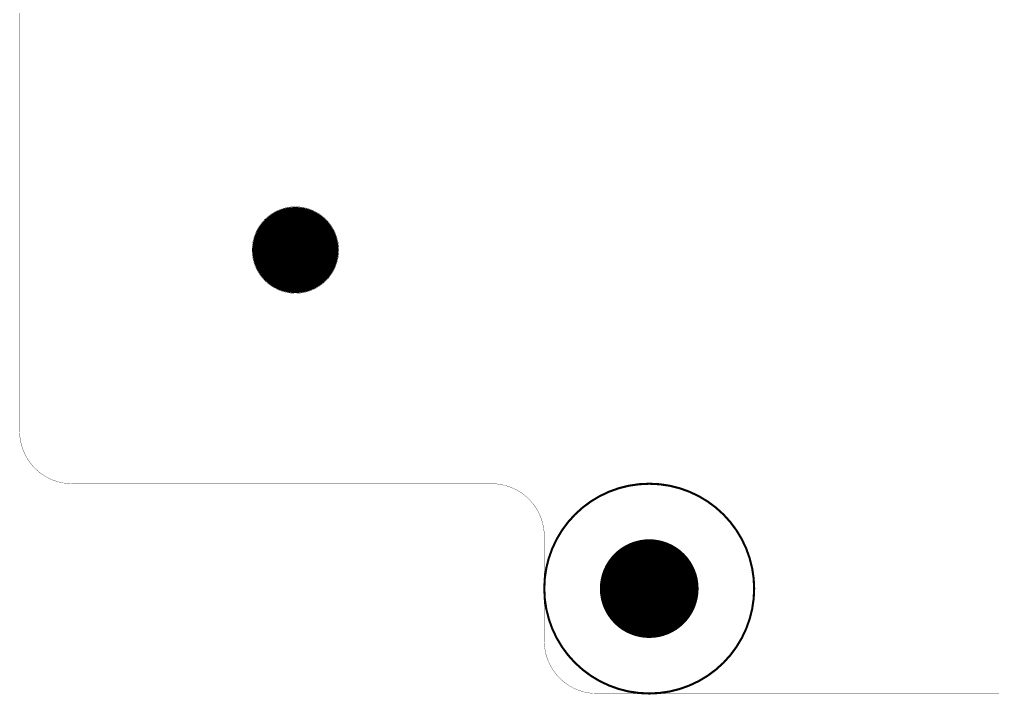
# Model space of a CAD drawing. Header units: millimetres. Extents: x 0 to 273, y 0 to 149.
# Drawn here: x -0.01 to 46.36, y -0.05 to 32.13 of the extents above; entities that cross this region are included whole.
import ezdxf

# ---------------------------------------------------------------- set-up
doc = ezdxf.new("R2010")
doc.units = ezdxf.units.MM
for name, color, linetype in [('BottomLayer', 5, 'Continuous'), ('BottomSolder', 6, 'Continuous'), ('Mechanical2', 216, 'Continuous'), ('Mechanical3', 76, 'Continuous'), ('MultiLayer', 9, 'Continuous'), ('PadHoleLayer', 156, 'Continuous'), ('TopLayer', 1, 'Continuous'), ('TopOverlay', 2, 'Continuous'), ('TopSolder', 216, 'Continuous')]:
    doc.layers.add(name, color=color, linetype=linetype)

# ---------------------------------------------------------------- blocks, each defined once
blk = doc.blocks.new('DRILL4_3_3')
at = {"layer": 'BottomLayer', "const_width": 2.25}
blk.add_lwpolyline([(-1.125, 0, 1), (1.125, 0, 1)], format="xyb", close=True, dxfattribs=at)
at = {"layer": 'BottomSolder', "const_width": 2.352}
blk.add_lwpolyline([(-1.176, 0, 1), (1.176, 0, 1)], format="xyb", close=True, dxfattribs=at)
at = {"layer": 'MultiLayer', "const_width": 2.25}
blk.add_lwpolyline([(-1.125, 0, 1), (1.125, 0, 1)], format="xyb", close=True, dxfattribs=at)
at = {"layer": 'PadHoleLayer', "const_width": 2.15}
blk.add_lwpolyline([(-1.075, 0, 1), (1.075, 0, 1)], format="xyb", close=True, dxfattribs=at)
at = {"layer": 'TopLayer', "const_width": 2.25}
blk.add_lwpolyline([(-1.125, 0, 1), (1.125, 0, 1)], format="xyb", close=True, dxfattribs=at)
at = {"layer": 'TopOverlay'}
for points, const_width in [([(5, 0, 1), (-5, 0, 1)], 0.1), ([(-5.025, 0, 1), (-4.975, 0, 1)], 0.05), ([(4.975, 0, 1), (5.025, 0, 1)], 0.05)]:
    blk.add_lwpolyline(points, format="xyb", close=True, dxfattribs=dict(at, const_width=const_width))
at = {"layer": 'TopSolder', "const_width": 2.352}
blk.add_lwpolyline([(-1.176, 0, 1), (1.176, 0, 1)], format="xyb", close=True, dxfattribs=at)

msp = doc.modelspace()

# ---------------------------------------------------------------- linework, layer by layer
at = {"layer": 'Mechanical2', "const_width": 0.0127}
for points in [[(0.002, 12.499), (0.002, 146.499)], [(2.502, 9.999), (22.502, 9.999)], [(25.002, 2.499), (25.002, 7.499)], [(27.502, -0.001), (70.002, -0.001)]]:
    msp.add_lwpolyline(points, dxfattribs=at)
at = {"layer": 'Mechanical2'}
for points, const_width in [([(0.005, 23.048, 1), (-0.001, 23.048, 1)], 0.00635), ([(-0.003, 23.048, 1), (0, 23.048, 1)], 0.00317), ([(0.003, 23.048, 1), (0.007, 23.048, 1)], 0.00317), ([(-0.001, 12.499, 1), (0.005, 12.499, 1)], 0.00635), ([(-0.001, 12.499, 1), (0.005, 12.499, 1)], 0.00635), ([(2.499, 9.999, 1), (2.505, 9.999, 1)], 0.00635), ([(2.499, 9.999, 1), (2.505, 9.999, 1)], 0.00635), ([(22.499, 9.999, 1), (22.505, 9.999, 1)], 0.00635), ([(22.499, 9.999, 1), (22.505, 9.999, 1)], 0.00635), ([(24.999, 7.499, 1), (25.005, 7.499, 1)], 0.00635), ([(24.999, 7.499, 1), (25.005, 7.499, 1)], 0.00635), ([(32.002, 4.999, 1), (28.002, 4.999, 1)], 0.0127), ([(27.999, 4.999, 1), (28.005, 4.999, 1)], 0.00635), ([(31.999, 4.999, 1), (32.005, 4.999, 1)], 0.00635), ([(24.999, 2.499, 1), (25.005, 2.499, 1)], 0.00635), ([(24.999, 2.499, 1), (25.005, 2.499, 1)], 0.00635), ([(27.499, -0.001, 1), (27.505, -0.001, 1)], 0.00635), ([(27.499, -0.001, 1), (27.505, -0.001, 1)], 0.00635)]:
    msp.add_lwpolyline(points, format="xyb", close=True, dxfattribs=dict(at, const_width=const_width))
at = {"layer": 'Mechanical2', "const_width": 0.0127}
for points in [[(2.502, 9.999, -0.414214), (0.002, 12.499)], [(22.502, 9.999, -0.414214), (25.002, 7.499)], [(27.502, -0.001, -0.414214), (25.002, 2.499)]]:
    msp.add_lwpolyline(points, format="xyb", dxfattribs=at)
at = {"layer": 'Mechanical3', "const_width": 0.0127}
for points in [[(0, 12.5), (0, 146.5)], [(2.5, 10), (22.5, 10)], [(25, 2.5), (25, 7.5)], [(27.5, 0), (70, 0)]]:
    msp.add_lwpolyline(points, dxfattribs=at)
at = {"layer": 'Mechanical3', "const_width": 0.00635}
for points in [[(-0.003, 12.5, 1), (0.003, 12.5, 1)], [(-0.003, 12.5, 1), (0.003, 12.5, 1)], [(2.497, 10, 1), (2.503, 10, 1)], [(2.497, 10, 1), (2.503, 10, 1)], [(22.497, 10, 1), (22.503, 10, 1)], [(22.497, 10, 1), (22.503, 10, 1)], [(24.997, 7.5, 1), (25.003, 7.5, 1)], [(24.997, 7.5, 1), (25.003, 7.5, 1)], [(24.997, 2.5, 1), (25.003, 2.5, 1)], [(24.997, 2.5, 1), (25.003, 2.5, 1)], [(27.497, 0, 1), (27.503, 0, 1)], [(27.497, 0, 1), (27.503, 0, 1)]]:
    msp.add_lwpolyline(points, format="xyb", close=True, dxfattribs=at)
at = {"layer": 'Mechanical3', "const_width": 0.0127}
for points in [[(2.5, 10, -0.414214), (0, 12.5)], [(22.5, 10, -0.414214), (25, 7.5)], [(27.5, 0, -0.414214), (25, 2.5)]]:
    msp.add_lwpolyline(points, format="xyb", dxfattribs=at)
at = {"layer": 'TopLayer'}
for points, const_width in [([(15.209, 21.14, 1), (11.077, 21.14, 1)], 0.013), ([(12.768, 21.14, 1), (13.518, 21.14, 1)], 0.75), ([(11.074, 21.14, 1), (11.08, 21.14, 1)], 0.0065), ([(15.206, 21.14, 1), (15.212, 21.14, 1)], 0.0065)]:
    msp.add_lwpolyline(points, format="xyb", close=True, dxfattribs=dict(at, const_width=const_width))
at = {"layer": 'TopSolder', "const_width": 2.05}
msp.add_lwpolyline([(12.118, 21.14, 1), (14.168, 21.14, 1)], format="xyb", close=True, dxfattribs=at)

# ---------------------------------------------------------------- block references
msp.add_blockref('DRILL4_3_3', (30.002, 4.999))

doc.saveas('drawing.dxf')
